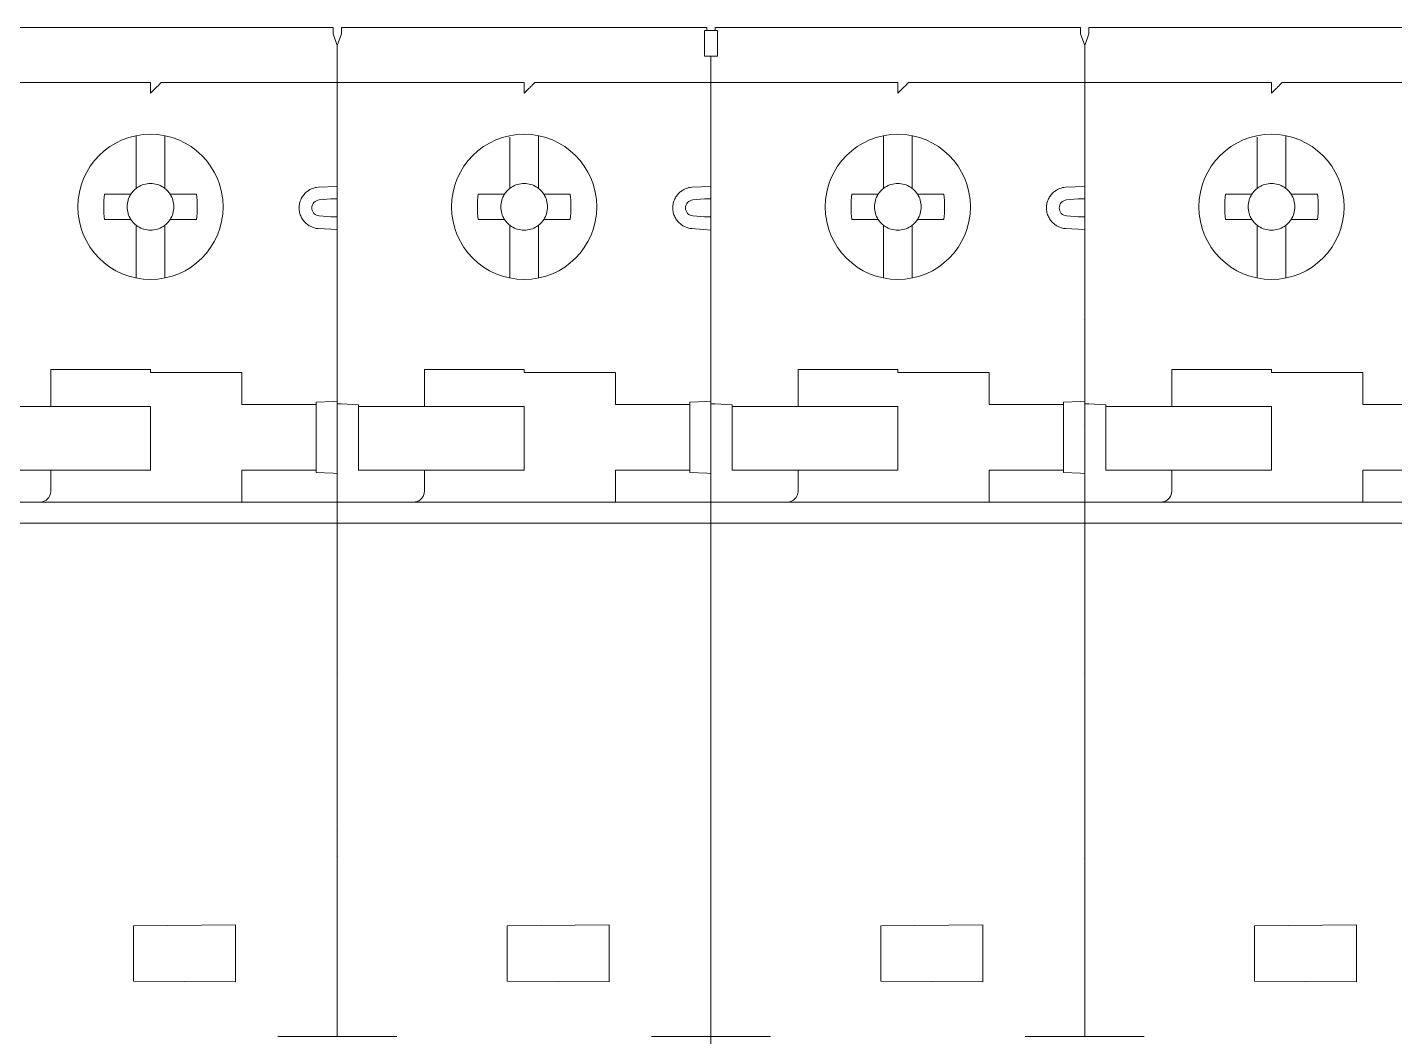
# Model space of a CAD drawing. Header units: millimetres. Extents: x 1359 to 3577, y 1336 to 3557.
# Drawn here: x 1697.1 to 1761.5, y 2964.8 to 3012.3 of the extents above; entities that cross this region are included whole.
import ezdxf

# ---------------------------------------------------------------- set-up
doc = ezdxf.new("R2010")
doc.units = ezdxf.units.MM
doc.layers.add('000-PI-Oprema', color=30, linetype='Continuous', lineweight=5)

msp = doc.modelspace()

# ---------------------------------------------------------------- linework, layer by layer
at = {"layer": '000-PI-Oprema', "color": 0, "lineweight": 0}
for p, q in [((1694.271, 3012.306), (1699.071, 3012.306)), ((1699.071, 3012.306), (1706.691, 3012.306)), ((1706.691, 3012.306), (1711.471, 3012.306)), ((1711.671, 3011.456), (1711.471, 3012.006)), ((1711.871, 3012.006), (1711.671, 3011.456)), ((1711.871, 3012.306), (1716.671, 3012.306)), ((1716.671, 3012.306), (1724.291, 3012.306)), ((1724.291, 3012.306), (1729.071, 3012.306)), ((1728.971, 3012.156), (1729.071, 3012.156)), ((1729.071, 3012.156), (1729.471, 3012.156)), ((1729.471, 3012.306), (1734.271, 3012.306)), ((1729.471, 3012.156), (1729.571, 3012.156)), ((1734.271, 3012.306), (1741.891, 3012.306)), ((1741.891, 3012.306), (1746.671, 3012.306)), ((1746.871, 3011.456), (1746.671, 3012.006)), ((1747.071, 3012.006), (1746.871, 3011.456)), ((1747.071, 3012.306), (1751.871, 3012.306)), ((1751.871, 3012.306), (1759.491, 3012.306)), ((1759.491, 3012.306), (1764.271, 3012.306)), ((1711.671, 3011.456), (1711.671, 3008.856)), ((1711.671, 3011.456), (1711.671, 3008.856)), ((1746.871, 3011.456), (1746.871, 3008.856)), ((1746.871, 3011.456), (1746.871, 3008.856)), ((1728.971, 3010.956), (1728.971, 3011.256)), ((1729.571, 3010.956), (1728.971, 3010.956)), ((1729.271, 3010.956), (1729.271, 3005.136)), ((1729.571, 3010.956), (1729.571, 3011.256)), ((1693.871, 3009.706), (1702.871, 3009.706)), ((1703.371, 3009.706), (1711.671, 3009.706)), ((1720.471, 3009.706), (1711.671, 3009.706)), ((1720.971, 3009.706), (1729.071, 3009.706)), ((1729.071, 3009.706), (1738.071, 3009.706)), ((1738.571, 3009.706), (1746.871, 3009.706)), ((1755.671, 3009.706), (1746.871, 3009.706)), ((1756.171, 3009.706), (1764.271, 3009.706)), ((1711.671, 3008.856), (1711.671, 3005.136)), ((1711.671, 3008.856), (1711.671, 2994.585)), ((1746.871, 3008.856), (1746.871, 3005.136)), ((1746.871, 3008.856), (1746.871, 2994.585)), ((1702.196, 3007.207), (1702.196, 3007.132)), ((1702.196, 3007.132), (1702.196, 3005.013)), ((1703.546, 3007.132), (1703.546, 3007.207)), ((1703.546, 3005.013), (1703.546, 3007.132)), ((1719.796, 3007.132), (1719.796, 3005.013)), ((1721.146, 3007.132), (1721.146, 3007.207)), ((1721.146, 3005.013), (1721.146, 3007.132)), ((1737.396, 3007.207), (1737.396, 3007.132)), ((1737.396, 3007.132), (1737.396, 3005.013)), ((1738.746, 3007.132), (1738.746, 3007.207)), ((1738.746, 3005.013), (1738.746, 3007.132)), ((1754.996, 3007.132), (1754.996, 3005.013)), ((1756.346, 3007.132), (1756.346, 3007.207)), ((1756.346, 3005.013), (1756.346, 3007.132)), ((1702.196, 3004.725), (1702.196, 3005.013)), ((1703.546, 3004.725), (1703.546, 3005.013)), ((1719.796, 3004.725), (1719.796, 3005.013)), ((1721.146, 3004.725), (1721.146, 3005.013)), ((1729.271, 3002.476), (1729.271, 3005.136)), ((1737.396, 3004.725), (1737.396, 3005.013)), ((1738.746, 3004.725), (1738.746, 3005.013)), ((1754.996, 3004.725), (1754.996, 3005.013)), ((1756.346, 3004.725), (1756.346, 3005.013)), ((1700.707, 3004.456), (1701.565, 3004.456)), ((1704.177, 3004.456), (1705.035, 3004.456)), ((1711.671, 3004.819), (1710.765, 3004.781)), ((1711.671, 3004.506), (1711.666, 3004.493)), ((1718.307, 3004.456), (1719.165, 3004.456)), ((1721.777, 3004.456), (1722.635, 3004.456)), ((1729.271, 3004.819), (1728.365, 3004.781)), ((1735.907, 3004.456), (1736.765, 3004.456)), ((1739.377, 3004.456), (1740.235, 3004.456)), ((1746.871, 3004.819), (1745.965, 3004.781)), ((1746.871, 3004.506), (1746.866, 3004.493)), ((1753.507, 3004.456), (1754.365, 3004.456)), ((1756.977, 3004.456), (1757.835, 3004.456)), ((1711.371, 3004.232), (1710.817, 3004.184)), ((1711.671, 3004.232), (1711.671, 3003.38)), ((1728.971, 3004.232), (1728.417, 3004.184)), ((1746.571, 3004.232), (1746.017, 3004.184)), ((1746.871, 3004.232), (1746.871, 3003.38)), ((1700.707, 3003.256), (1701.565, 3003.256)), ((1702.196, 3002.7), (1702.196, 3002.988)), ((1703.546, 3002.7), (1703.546, 3002.988)), ((1705.035, 3003.256), (1704.177, 3003.256)), ((1711.371, 3003.38), (1710.817, 3003.429)), ((1718.307, 3003.256), (1719.165, 3003.256)), ((1719.796, 3002.7), (1719.796, 3002.988)), ((1721.146, 3002.7), (1721.146, 3002.988)), ((1722.635, 3003.256), (1721.777, 3003.256)), ((1728.971, 3003.38), (1728.417, 3003.429)), ((1735.907, 3003.256), (1736.765, 3003.256)), ((1737.396, 3002.7), (1737.396, 3002.988)), ((1738.746, 3002.7), (1738.746, 3002.988)), ((1740.235, 3003.256), (1739.377, 3003.256)), ((1746.571, 3003.38), (1746.017, 3003.429)), ((1753.507, 3003.256), (1754.365, 3003.256)), ((1754.996, 3002.7), (1754.996, 3002.988)), ((1756.346, 3002.7), (1756.346, 3002.988)), ((1757.835, 3003.256), (1756.977, 3003.256)), ((1702.196, 3002.7), (1702.196, 3000.58)), ((1703.546, 3000.58), (1703.546, 3002.7)), ((1710.765, 3002.831), (1711.671, 3002.793)), ((1711.671, 3002.476), (1711.671, 2994.709)), ((1719.796, 3002.7), (1719.796, 3000.58)), ((1721.146, 3000.58), (1721.146, 3002.7)), ((1728.365, 3002.831), (1729.271, 3002.752)), ((1729.271, 3002.476), (1729.271, 2994.709)), ((1737.396, 3002.7), (1737.396, 3000.58)), ((1738.746, 3000.58), (1738.746, 3002.7)), ((1745.965, 3002.831), (1746.871, 3002.793)), ((1746.871, 3002.476), (1746.871, 2994.709)), ((1754.996, 3002.7), (1754.996, 3000.58)), ((1756.346, 3000.58), (1756.346, 3002.7)), ((1702.196, 3000.58), (1702.196, 3000.506)), ((1703.546, 3000.506), (1703.546, 3000.58)), ((1719.796, 3000.58), (1719.796, 3000.506)), ((1721.146, 3000.506), (1721.146, 3000.58)), ((1737.396, 3000.58), (1737.396, 3000.506)), ((1738.746, 3000.506), (1738.746, 3000.58)), ((1754.996, 3000.58), (1754.996, 3000.506)), ((1756.346, 3000.506), (1756.346, 3000.58)), ((1711.671, 2998.556), (1711.666, 2998.561)), ((1746.871, 2998.556), (1746.866, 2998.561)), ((1711.676, 2998.356), (1711.671, 2998.356)), ((1746.876, 2998.356), (1746.871, 2998.356)), ((1702.871, 2996.206), (1698.171, 2996.206)), ((1698.171, 2994.456), (1698.171, 2996.206)), ((1702.871, 2996.056), (1702.871, 2996.206)), ((1707.171, 2996.056), (1702.871, 2996.056)), ((1707.171, 2994.556), (1707.171, 2996.056)), ((1715.771, 2996.206), (1720.471, 2996.206)), ((1715.771, 2994.456), (1715.771, 2996.206)), ((1720.471, 2996.206), (1720.471, 2996.056)), ((1720.471, 2996.056), (1724.771, 2996.056)), ((1724.771, 2996.056), (1724.771, 2994.556)), ((1738.071, 2996.206), (1733.371, 2996.206)), ((1733.371, 2994.456), (1733.371, 2996.206)), ((1738.071, 2996.056), (1738.071, 2996.206)), ((1742.371, 2996.056), (1738.071, 2996.056)), ((1742.371, 2994.556), (1742.371, 2996.056)), ((1750.971, 2996.206), (1755.671, 2996.206)), ((1750.971, 2994.456), (1750.971, 2996.206)), ((1755.671, 2996.206), (1755.671, 2996.056)), ((1755.671, 2996.056), (1759.971, 2996.056)), ((1759.971, 2996.056), (1759.971, 2994.556)), ((1711.471, 2994.698), (1710.671, 2994.656)), ((1710.671, 2994.556), (1710.671, 2994.656)), ((1711.671, 2994.709), (1711.471, 2994.698)), ((1711.671, 2994.709), (1711.671, 2991.304)), ((1728.271, 2994.656), (1729.071, 2994.698)), ((1728.271, 2994.556), (1728.271, 2994.656)), ((1729.071, 2994.698), (1729.271, 2994.709)), ((1729.271, 2994.709), (1729.271, 2994.585)), ((1746.671, 2994.698), (1745.871, 2994.656)), ((1745.871, 2994.556), (1745.871, 2994.656)), ((1746.871, 2994.709), (1746.671, 2994.698)), ((1746.871, 2994.709), (1746.871, 2991.304)), ((1695.071, 2994.456), (1698.171, 2994.456)), ((1698.171, 2994.456), (1698.571, 2994.456)), ((1698.571, 2994.456), (1702.871, 2994.456)), ((1702.871, 2994.456), (1702.871, 2991.456)), ((1707.571, 2994.556), (1707.171, 2994.556)), ((1710.671, 2994.556), (1707.571, 2994.556)), ((1710.671, 2991.456), (1710.671, 2994.556)), ((1711.871, 2994.574), (1711.671, 2994.585)), ((1711.671, 2990.38), (1711.671, 2994.556)), ((1711.871, 2994.574), (1712.671, 2994.532)), ((1712.671, 2994.532), (1712.671, 2994.456)), ((1712.671, 2994.456), (1715.771, 2994.456)), ((1712.671, 2994.456), (1712.671, 2991.456)), ((1715.771, 2994.456), (1716.171, 2994.456)), ((1716.171, 2994.456), (1720.471, 2994.456)), ((1720.471, 2994.456), (1720.471, 2991.456)), ((1725.171, 2994.556), (1724.771, 2994.556)), ((1725.171, 2994.556), (1728.271, 2994.556)), ((1728.271, 2991.456), (1728.271, 2994.556)), ((1729.271, 2994.585), (1729.471, 2994.574)), ((1729.271, 2994.556), (1729.271, 2994.585)), ((1729.271, 2994.556), (1729.271, 2991.304)), ((1729.471, 2994.574), (1730.271, 2994.532)), ((1730.271, 2994.532), (1730.271, 2994.456)), ((1730.271, 2994.456), (1733.371, 2994.456)), ((1730.271, 2994.456), (1730.271, 2991.456)), ((1733.371, 2994.456), (1733.771, 2994.456)), ((1733.771, 2994.456), (1738.071, 2994.456)), ((1738.071, 2994.456), (1738.071, 2991.456)), ((1742.771, 2994.556), (1742.371, 2994.556)), ((1745.871, 2994.556), (1742.771, 2994.556)), ((1745.871, 2991.456), (1745.871, 2994.556)), ((1747.071, 2994.574), (1746.871, 2994.585)), ((1746.871, 2990.38), (1746.871, 2994.556)), ((1747.071, 2994.574), (1747.871, 2994.532)), ((1747.871, 2994.532), (1747.871, 2994.456)), ((1747.871, 2994.456), (1750.971, 2994.456)), ((1747.871, 2994.456), (1747.871, 2991.456)), ((1750.971, 2994.456), (1751.371, 2994.456)), ((1751.371, 2994.456), (1755.671, 2994.456)), ((1755.671, 2994.456), (1755.671, 2991.456)), ((1760.371, 2994.556), (1759.971, 2994.556)), ((1760.371, 2994.556), (1763.471, 2994.556)), ((1711.666, 2993.551), (1711.671, 2993.556)), ((1711.671, 2993.756), (1711.676, 2993.756)), ((1746.866, 2993.551), (1746.871, 2993.556)), ((1746.871, 2993.756), (1746.876, 2993.756)), ((1698.171, 2991.456), (1695.071, 2991.456)), ((1698.171, 2991.456), (1698.571, 2991.456)), ((1698.171, 2991.456), (1698.171, 2990.456)), ((1702.871, 2991.456), (1698.571, 2991.456)), ((1707.171, 2991.456), (1707.571, 2991.456)), ((1707.171, 2991.456), (1707.171, 2989.956)), ((1710.671, 2991.456), (1707.571, 2991.456)), ((1710.671, 2991.356), (1710.671, 2991.456)), ((1712.671, 2991.456), (1715.771, 2991.456)), ((1716.171, 2991.456), (1715.771, 2991.456)), ((1715.771, 2991.456), (1715.771, 2990.456)), ((1720.471, 2991.456), (1716.171, 2991.456)), ((1724.771, 2991.456), (1725.171, 2991.456)), ((1724.771, 2989.956), (1724.771, 2991.456)), ((1728.271, 2991.456), (1725.171, 2991.456)), ((1728.271, 2991.356), (1728.271, 2991.456)), ((1733.371, 2991.456), (1730.271, 2991.456)), ((1733.371, 2991.456), (1733.771, 2991.456)), ((1733.371, 2991.456), (1733.371, 2990.456)), ((1738.071, 2991.456), (1733.771, 2991.456)), ((1742.371, 2991.456), (1742.771, 2991.456)), ((1742.371, 2991.456), (1742.371, 2989.956)), ((1745.871, 2991.456), (1742.771, 2991.456)), ((1745.871, 2991.356), (1745.871, 2991.456)), ((1747.871, 2991.456), (1750.971, 2991.456)), ((1751.371, 2991.456), (1750.971, 2991.456)), ((1750.971, 2991.456), (1750.971, 2990.456)), ((1755.671, 2991.456), (1751.371, 2991.456)), ((1759.971, 2991.456), (1760.371, 2991.456)), ((1759.971, 2989.956), (1759.971, 2991.456)), ((1763.471, 2991.456), (1760.371, 2991.456)), ((1711.471, 2991.314), (1710.671, 2991.356)), ((1711.471, 2991.314), (1711.671, 2991.304)), ((1711.671, 2991.304), (1711.671, 2989.106)), ((1728.271, 2991.356), (1729.071, 2991.314)), ((1729.071, 2991.314), (1729.271, 2991.304)), ((1729.271, 2990.38), (1729.271, 2991.304)), ((1746.671, 2991.314), (1745.871, 2991.356)), ((1746.671, 2991.314), (1746.871, 2991.304)), ((1746.871, 2991.304), (1746.871, 2989.106)), ((1711.671, 2989.106), (1711.671, 2990.38)), ((1729.271, 2990.38), (1729.271, 2989.106)), ((1746.871, 2989.106), (1746.871, 2990.38)), ((1711.671, 2989.956), (1694.071, 2989.956)), ((1711.671, 2989.956), (1729.271, 2989.956)), ((1746.871, 2989.956), (1729.271, 2989.956)), ((1746.871, 2989.956), (1764.471, 2989.956)), ((1711.471, 2988.956), (1694.071, 2988.961)), ((1711.471, 2988.956), (1711.671, 2988.956)), ((1711.671, 2989.106), (1711.671, 2964.939)), ((1711.671, 2964.789), (1711.671, 2989.106)), ((1729.071, 2988.956), (1711.671, 2988.956)), ((1729.271, 2988.956), (1729.071, 2988.956)), ((1729.271, 2989.106), (1729.271, 2988.956)), ((1746.671, 2988.956), (1729.271, 2988.961)), ((1729.271, 2988.956), (1729.271, 2964.789)), ((1746.671, 2988.956), (1746.871, 2988.956)), ((1746.871, 2989.106), (1746.871, 2964.939)), ((1746.871, 2964.789), (1746.871, 2989.106)), ((1764.271, 2988.956), (1746.871, 2988.956)), ((1711.666, 2984.051), (1711.671, 2984.056)), ((1711.671, 2984.256), (1711.676, 2984.256)), ((1746.866, 2984.051), (1746.871, 2984.056)), ((1746.871, 2984.256), (1746.876, 2984.256)), ((1711.671, 2982.506), (1711.666, 2982.506)), ((1746.871, 2982.506), (1746.866, 2982.506)), ((1711.671, 2981.906), (1711.666, 2981.911)), ((1711.676, 2981.911), (1711.671, 2981.906)), ((1746.871, 2981.906), (1746.866, 2981.911)), ((1746.876, 2981.911), (1746.871, 2981.906)), ((1711.671, 2974.804), (1711.669, 2974.809)), ((1746.871, 2974.804), (1746.869, 2974.809)), ((1711.671, 2974.506), (1711.676, 2974.501)), ((1746.871, 2974.506), (1746.876, 2974.501)), ((1711.666, 2973.17), (1711.671, 2973.156)), ((1711.671, 2973.256), (1711.676, 2973.27)), ((1746.866, 2973.17), (1746.871, 2973.156)), ((1746.871, 2973.256), (1746.876, 2973.27)), ((1702.071, 2970.006), (1706.871, 2970.048)), ((1702.071, 2967.406), (1702.071, 2970.006)), ((1706.871, 2970.048), (1706.871, 2967.364)), ((1719.671, 2970.006), (1724.471, 2970.048)), ((1719.671, 2967.406), (1719.671, 2970.006)), ((1724.471, 2970.048), (1724.471, 2967.364)), ((1737.271, 2970.006), (1742.071, 2970.048)), ((1737.271, 2967.406), (1737.271, 2970.006)), ((1742.071, 2970.048), (1742.071, 2967.364)), ((1754.871, 2970.006), (1759.671, 2970.048)), ((1754.871, 2967.406), (1754.871, 2970.006)), ((1759.671, 2970.048), (1759.671, 2967.364)), ((1706.871, 2967.364), (1702.071, 2967.406)), ((1724.471, 2967.364), (1719.671, 2967.406)), ((1742.071, 2967.364), (1737.271, 2967.406)), ((1759.671, 2967.364), (1754.871, 2967.406)), ((1708.871, 2964.789), (1711.471, 2964.789)), ((1711.471, 2964.789), (1711.671, 2964.789)), ((1711.871, 2964.789), (1711.671, 2964.789)), ((1711.871, 2964.789), (1714.471, 2964.789)), ((1726.471, 2964.789), (1729.071, 2964.789)), ((1729.271, 2964.789), (1729.071, 2964.789)), ((1729.271, 2964.789), (1729.271, 2963.547)), ((1729.471, 2964.789), (1729.271, 2964.789)), ((1729.471, 2964.789), (1732.071, 2964.789)), ((1744.071, 2964.789), (1746.671, 2964.789)), ((1746.671, 2964.789), (1746.871, 2964.789)), ((1747.071, 2964.789), (1746.871, 2964.789)), ((1747.071, 2964.789), (1749.671, 2964.789))]:
    msp.add_line(p, q, dxfattribs=at)
for centre in [(1702.871, 3003.856), (1720.471, 3003.856), (1738.071, 3003.856), (1755.671, 3003.856)]:
    msp.add_circle(centre, 3.418, dxfattribs=at)
for centre, radius, start, end in [((1702.871, 3003.856), 1.1, 136.9319, 146.94427), ((1702.871, 3003.856), 1.1, 135, 136.9319), ((1702.871, 3003.856), 1.1, 123.05573, 133.0681), ((1702.871, 3003.856), 1.1, 46.9319, 56.94427), ((1702.871, 3003.856), 1.1, 45, 46.9319), ((1702.871, 3003.856), 1.1, 43.0681, 45), ((1702.871, 3003.856), 1.1, 33.05573, 43.0681), ((1720.471, 3003.856), 1.1, 136.9319, 146.94427), ((1720.471, 3003.856), 1.1, 135, 136.9319), ((1720.471, 3003.856), 1.1, 123.05573, 133.0681), ((1720.471, 3003.856), 1.1, 46.9319, 56.94427), ((1720.471, 3003.856), 1.1, 45, 46.9319), ((1720.471, 3003.856), 1.1, 43.0681, 45), ((1720.471, 3003.856), 1.1, 33.05573, 43.0681), ((1738.071, 3003.856), 1.1, 136.9319, 146.94427), ((1738.071, 3003.856), 1.1, 135, 136.9319), ((1738.071, 3003.856), 1.1, 123.05573, 133.0681), ((1738.071, 3003.856), 1.1, 46.9319, 56.94427), ((1738.071, 3003.856), 1.1, 45, 46.9319), ((1738.071, 3003.856), 1.1, 43.0681, 45), ((1738.071, 3003.856), 1.1, 33.05573, 43.0681), ((1755.671, 3003.856), 1.1, 136.9319, 146.94427), ((1755.671, 3003.856), 1.1, 135, 136.9319), ((1755.671, 3003.856), 1.1, 123.05573, 133.0681), ((1755.671, 3003.856), 1.1, 46.9319, 56.94427), ((1755.671, 3003.856), 1.1, 45, 46.9319), ((1755.671, 3003.856), 1.1, 43.0681, 45), ((1755.671, 3003.856), 1.1, 33.05573, 43.0681), ((1702.871, 3003.856), 1.1, 213.05573, 223.0681), ((1702.871, 3003.856), 1.1, 226.9319, 236.94427), ((1702.871, 3003.856), 1.1, 303.05573, 313.0681), ((1702.871, 3003.856), 1.1, 313.0681, 315), ((1702.871, 3003.856), 1.1, 315, 316.9319), ((1702.871, 3003.856), 1.1, 316.9319, 326.94427), ((1720.471, 3003.856), 1.1, 213.05573, 223.0681), ((1720.471, 3003.856), 1.1, 226.9319, 236.94427), ((1720.471, 3003.856), 1.1, 303.05573, 313.0681), ((1720.471, 3003.856), 1.1, 313.0681, 315), ((1720.471, 3003.856), 1.1, 315, 316.9319), ((1720.471, 3003.856), 1.1, 316.9319, 326.94427), ((1738.071, 3003.856), 1.1, 213.05573, 223.0681), ((1738.071, 3003.856), 1.1, 226.9319, 236.94427), ((1738.071, 3003.856), 1.1, 303.05573, 313.0681), ((1738.071, 3003.856), 1.1, 313.0681, 315), ((1738.071, 3003.856), 1.1, 315, 316.9319), ((1738.071, 3003.856), 1.1, 316.9319, 326.94427), ((1755.671, 3003.856), 1.1, 213.05573, 223.0681), ((1755.671, 3003.856), 1.1, 226.9319, 236.94427), ((1755.671, 3003.856), 1.1, 303.05573, 313.0681), ((1755.671, 3003.856), 1.1, 313.0681, 315), ((1755.671, 3003.856), 1.1, 315, 316.9319), ((1755.671, 3003.856), 1.1, 316.9319, 326.94427), ((1697.671, 2990.456), 0.5, 270, 0), ((1732.871, 2990.456), 0.5, 270, 0)]:
    msp.add_arc(centre, radius, start, end, dxfattribs=at)
for points, knots in [([(1711.471, 3012.006), (1711.471, 3012.063), (1711.471, 3012.116), (1711.471, 3012.252), (1711.471, 3012.306), (1711.471, 3012.306)], [0.262243, 0.262243, 0.262243, 0.262243, 0.5, 0.5, 1, 1, 1, 1]), ([(1711.871, 3012.006), (1711.871, 3012.032), (1711.871, 3012.087), (1711.871, 3012.162), (1711.871, 3012.227), (1711.871, 3012.273), (1711.871, 3012.301), (1711.871, 3012.304), (1711.871, 3012.306)], [0.2613825, 0.2613825, 0.2613825, 0.2613825, 0.3685854, 0.5000663, 0.6285535, 0.7600358, 0.8779631, 1, 1, 1, 1]), ([(1728.971, 3012.156), (1728.971, 3012.137), (1728.971, 3012.083), (1728.971, 3011.968), (1728.971, 3011.809), (1728.971, 3011.632), (1728.971, 3011.445), (1728.971, 3011.319), (1728.971, 3011.256)], [0.287427, 0.287427, 0.287427, 0.287427, 0.3699948, 0.5001298, 0.629921, 0.7600558, 0.879771, 1, 1, 1, 1]), ([(1729.071, 3012.156), (1729.071, 3012.157), (1729.071, 3012.213), (1729.071, 3012.281), (1729.071, 3012.298), (1729.071, 3012.306)], [0, 0, 0, 0, 0.010834, 0.505413, 1, 1, 1, 1]), ([(1729.471, 3012.306), (1729.471, 3012.298), (1729.471, 3012.281), (1729.471, 3012.213), (1729.471, 3012.157), (1729.471, 3012.156)], [0, 0, 0, 0, 0.494587, 0.989166, 1, 1, 1, 1]), ([(1729.571, 3012.156), (1729.571, 3012.108), (1729.571, 3012.043), (1729.571, 3011.778), (1729.571, 3011.518), (1729.571, 3011.256)], [0.2858647, 0.2858647, 0.2858647, 0.2858647, 0.5, 0.5, 1, 1, 1, 1]), ([(1746.671, 3012.006), (1746.671, 3012.063), (1746.671, 3012.116), (1746.671, 3012.252), (1746.671, 3012.306), (1746.671, 3012.306)], [0.262243, 0.262243, 0.262243, 0.262243, 0.5, 0.5, 1, 1, 1, 1]), ([(1747.071, 3012.006), (1747.071, 3012.032), (1747.071, 3012.087), (1747.071, 3012.162), (1747.071, 3012.227), (1747.071, 3012.273), (1747.071, 3012.301), (1747.071, 3012.304), (1747.071, 3012.306)], [0.2613825, 0.2613825, 0.2613825, 0.2613825, 0.3685854, 0.5000663, 0.6285535, 0.7600358, 0.8779631, 1, 1, 1, 1]), ([(1702.871, 3009.206), (1702.871, 3009.337), (1702.871, 3009.467), (1702.871, 3009.652), (1702.871, 3009.706), (1702.871, 3009.706)], [0, 0, 0, 0, 0.5, 0.5, 1, 1, 1, 1]), ([(1702.871, 3009.206), (1702.893, 3009.228), (1702.937, 3009.271), (1703.001, 3009.336), (1703.072, 3009.407), (1703.149, 3009.484), (1703.225, 3009.56), (1703.288, 3009.623), (1703.335, 3009.67), (1703.366, 3009.701), (1703.369, 3009.704), (1703.371, 3009.706)], [0, 0, 0, 0, 0.097283, 0.192791, 0.287384, 0.42418, 0.554334, 0.675821, 0.789691, 0.896334, 1, 1, 1, 1]), ([(1720.471, 3009.706), (1720.471, 3009.705), (1720.471, 3009.704), (1720.471, 3009.691), (1720.471, 3009.669), (1720.471, 3009.627), (1720.471, 3009.563), (1720.471, 3009.483), (1720.471, 3009.395), (1720.471, 3009.301), (1720.471, 3009.238), (1720.471, 3009.206)], [0, 0, 0, 0, 0.080758, 0.160392, 0.240099, 0.368585, 0.500066, 0.628554, 0.760036, 0.877963, 1, 1, 1, 1]), ([(1720.971, 3009.706), (1720.971, 3009.706), (1720.969, 3009.705), (1720.96, 3009.695), (1720.945, 3009.681), (1720.924, 3009.659), (1720.897, 3009.632), (1720.864, 3009.599), (1720.817, 3009.552), (1720.75, 3009.485), (1720.669, 3009.403), (1720.574, 3009.309), (1720.509, 3009.244), (1720.471, 3009.206)], [0, 0, 0, 0, 0.056117, 0.113833, 0.173777, 0.236509, 0.302522, 0.372235, 0.446007, 0.56933, 0.712859, 0.83153, 1, 1, 1, 1]), ([(1738.071, 3009.206), (1738.071, 3009.337), (1738.071, 3009.467), (1738.071, 3009.652), (1738.071, 3009.706), (1738.071, 3009.706)], [0, 0, 0, 0, 0.5, 0.5, 1, 1, 1, 1]), ([(1738.071, 3009.206), (1738.093, 3009.228), (1738.137, 3009.271), (1738.201, 3009.336), (1738.272, 3009.407), (1738.349, 3009.484), (1738.425, 3009.56), (1738.488, 3009.623), (1738.535, 3009.67), (1738.566, 3009.701), (1738.569, 3009.704), (1738.571, 3009.706)], [0, 0, 0, 0, 0.097283, 0.192791, 0.287384, 0.42418, 0.554334, 0.675821, 0.789691, 0.896334, 1, 1, 1, 1]), ([(1755.671, 3009.706), (1755.671, 3009.705), (1755.671, 3009.704), (1755.671, 3009.691), (1755.671, 3009.669), (1755.671, 3009.627), (1755.671, 3009.563), (1755.671, 3009.483), (1755.671, 3009.395), (1755.671, 3009.301), (1755.671, 3009.238), (1755.671, 3009.206)], [0, 0, 0, 0, 0.080758, 0.160392, 0.240099, 0.368585, 0.500066, 0.628554, 0.760036, 0.877963, 1, 1, 1, 1]), ([(1756.171, 3009.706), (1756.171, 3009.706), (1756.169, 3009.705), (1756.16, 3009.695), (1756.145, 3009.681), (1756.124, 3009.659), (1756.097, 3009.632), (1756.064, 3009.599), (1756.017, 3009.552), (1755.95, 3009.485), (1755.869, 3009.403), (1755.774, 3009.309), (1755.709, 3009.244), (1755.671, 3009.206)], [0, 0, 0, 0, 0.056117, 0.113833, 0.173777, 0.236509, 0.302522, 0.372235, 0.446007, 0.56933, 0.712859, 0.83153, 1, 1, 1, 1]), ([(1703.471, 3004.778), (1703.294, 3004.894), (1703.083, 3004.956), (1702.66, 3004.956), (1702.449, 3004.894), (1702.271, 3004.778)], [0, 0, 0, 0, 0.5, 0.5, 1, 1, 1, 1]), ([(1711.671, 3005.135), (1711.671, 3005.135), (1711.671, 3005.133), (1711.671, 3005.12), (1711.671, 3005.098), (1711.671, 3005.059), (1711.671, 3004.989), (1711.671, 3004.876), (1711.671, 3004.738), (1711.671, 3004.581), (1711.671, 3004.41), (1711.671, 3004.291), (1711.671, 3004.232)], [0, 0, 0, 0, 0.062572, 0.124512, 0.186422, 0.248903, 0.373491, 0.498598, 0.623567, 0.749199, 0.874318, 1, 1, 1, 1]), ([(1721.071, 3004.778), (1720.894, 3004.894), (1720.683, 3004.956), (1720.26, 3004.956), (1720.049, 3004.894), (1719.871, 3004.778)], [0, 0, 0, 0, 0.5, 0.5, 1, 1, 1, 1]), ([(1738.671, 3004.778), (1738.494, 3004.894), (1738.283, 3004.956), (1737.86, 3004.956), (1737.649, 3004.894), (1737.471, 3004.778)], [0, 0, 0, 0, 0.5, 0.5, 1, 1, 1, 1]), ([(1746.871, 3005.135), (1746.871, 3005.135), (1746.871, 3005.133), (1746.871, 3005.12), (1746.871, 3005.098), (1746.871, 3005.059), (1746.871, 3004.989), (1746.871, 3004.876), (1746.871, 3004.738), (1746.871, 3004.581), (1746.871, 3004.41), (1746.871, 3004.291), (1746.871, 3004.232)], [0, 0, 0, 0, 0.062572, 0.124512, 0.186422, 0.248903, 0.373491, 0.498598, 0.623567, 0.749199, 0.874318, 1, 1, 1, 1]), ([(1756.271, 3004.778), (1756.094, 3004.894), (1755.883, 3004.956), (1755.46, 3004.956), (1755.249, 3004.894), (1755.071, 3004.778)], [0, 0, 0, 0, 0.5, 0.5, 1, 1, 1, 1]), ([(1700.707, 3004.456), (1700.683, 3004.257), (1700.659, 3003.856), (1700.683, 3003.455), (1700.708, 3003.256), (1700.707, 3003.256)], [0, 0, 0, 0, 0.5, 1, 1.000008, 1.000008, 1.000008, 1.000008]), ([(1704.177, 3004.456), (1704.11, 3004.456), (1703.985, 3004.456), (1703.854, 3004.456), (1703.793, 3004.456)], [0, 0, 0, 0, 0.54278, 1, 1, 1, 1]), ([(1710.765, 3002.831), (1710.734, 3002.835), (1710.674, 3002.842), (1710.585, 3002.863), (1710.474, 3002.899), (1710.345, 3002.962), (1710.2, 3003.067), (1710.068, 3003.206), (1709.959, 3003.383), (1709.887, 3003.586), (1709.863, 3003.806), (1709.887, 3004.027), (1709.959, 3004.229), (1710.068, 3004.407), (1710.199, 3004.545), (1710.345, 3004.651), (1710.488, 3004.719), (1710.629, 3004.764), (1710.719, 3004.775), (1710.765, 3004.781)], [0, 0, 0, 0, 0.031513, 0.062833, 0.094232, 0.152293, 0.210532, 0.279327, 0.348301, 0.424071, 0.50002, 0.57579, 0.651739, 0.720534, 0.789508, 0.84757, 0.905809, 0.95275, 1, 1, 1, 1]), ([(1718.307, 3004.456), (1718.283, 3004.257), (1718.259, 3003.856), (1718.283, 3003.455), (1718.308, 3003.256), (1718.307, 3003.256)], [-0.000008, -0.000008, -0.000008, -0.000008, 0.499992, 0.999992, 1, 1, 1, 1]), ([(1721.777, 3004.456), (1721.71, 3004.456), (1721.585, 3004.456), (1721.454, 3004.456), (1721.393, 3004.456)], [0, 0, 0, 0, 0.54278, 1, 1, 1, 1]), ([(1728.365, 3002.831), (1728.334, 3002.835), (1728.274, 3002.842), (1728.185, 3002.863), (1728.074, 3002.899), (1727.945, 3002.962), (1727.8, 3003.067), (1727.668, 3003.206), (1727.559, 3003.383), (1727.487, 3003.586), (1727.463, 3003.806), (1727.487, 3004.027), (1727.559, 3004.229), (1727.668, 3004.407), (1727.799, 3004.545), (1727.945, 3004.651), (1728.088, 3004.719), (1728.229, 3004.764), (1728.319, 3004.775), (1728.365, 3004.781)], [0, 0, 0, 0, 0.031513, 0.062833, 0.094232, 0.152293, 0.210532, 0.279327, 0.348301, 0.424071, 0.50002, 0.57579, 0.651739, 0.720534, 0.789508, 0.84757, 0.905809, 0.95275, 1, 1, 1, 1]), ([(1735.907, 3004.456), (1735.883, 3004.257), (1735.859, 3003.856), (1735.883, 3003.455), (1735.908, 3003.256), (1735.907, 3003.256)], [0, 0, 0, 0, 0.5, 1, 1.000008, 1.000008, 1.000008, 1.000008]), ([(1739.377, 3004.456), (1739.31, 3004.456), (1739.185, 3004.456), (1739.054, 3004.456), (1738.993, 3004.456)], [0, 0, 0, 0, 0.54278, 1, 1, 1, 1]), ([(1745.965, 3002.831), (1745.934, 3002.835), (1745.874, 3002.842), (1745.785, 3002.863), (1745.674, 3002.899), (1745.545, 3002.962), (1745.4, 3003.067), (1745.268, 3003.206), (1745.159, 3003.383), (1745.087, 3003.586), (1745.063, 3003.806), (1745.087, 3004.027), (1745.159, 3004.229), (1745.268, 3004.407), (1745.399, 3004.545), (1745.545, 3004.651), (1745.688, 3004.719), (1745.829, 3004.764), (1745.919, 3004.775), (1745.965, 3004.781)], [0, 0, 0, 0, 0.031513, 0.062833, 0.094232, 0.152293, 0.210532, 0.279327, 0.348301, 0.424071, 0.50002, 0.57579, 0.651739, 0.720534, 0.789508, 0.84757, 0.905809, 0.95275, 1, 1, 1, 1]), ([(1753.507, 3004.456), (1753.483, 3004.257), (1753.459, 3003.856), (1753.483, 3003.455), (1753.508, 3003.256), (1753.507, 3003.256)], [-0.000008, -0.000008, -0.000008, -0.000008, 0.499992, 0.999992, 1, 1, 1, 1]), ([(1756.977, 3004.456), (1756.91, 3004.456), (1756.785, 3004.456), (1756.654, 3004.456), (1756.593, 3004.456)], [0, 0, 0, 0, 0.54278, 1, 1, 1, 1]), ([(1701.949, 3003.256), (1701.949, 3003.256), (1701.834, 3003.434), (1701.771, 3003.645), (1701.771, 3003.856)], [0, 0, 0, 0, 0.0000079, 0.5000079, 0.5000079, 0.5000079, 0.5000079]), ([(1710.817, 3003.429), (1710.724, 3003.437), (1710.634, 3003.481), (1710.508, 3003.619), (1710.471, 3003.713), (1710.471, 3003.9), (1710.508, 3003.993), (1710.634, 3004.131), (1710.724, 3004.175), (1710.817, 3004.184)], [0, 0, 0, 0, 0.25, 0.25, 0.5, 0.5, 0.75, 0.75, 1, 1, 1, 1]), ([(1711.671, 3004.232), (1711.671, 3004.232), (1711.639, 3004.232), (1711.528, 3004.232), (1711.45, 3004.232), (1711.371, 3004.232)], [0, 0, 0, 0, 0.5, 0.5, 1, 1, 1, 1]), ([(1719.549, 3003.256), (1719.551, 3003.258), (1719.549, 3003.256), (1719.549, 3003.257), (1719.549, 3003.257), (1719.549, 3003.257), (1719.549, 3003.258), (1719.548, 3003.259), (1719.546, 3003.261), (1719.543, 3003.266), (1719.537, 3003.276), (1719.525, 3003.296), (1719.502, 3003.336), (1719.46, 3003.418), (1719.395, 3003.592), (1719.371, 3003.751), (1719.371, 3003.856)], [0, 0, 0, 0, 0.000244, 0.000244, 0.000488, 0.000977, 0.001953, 0.003906, 0.007813, 0.015625, 0.03125, 0.0625, 0.125, 0.25, 0.5, 1, 1, 1, 1]), ([(1728.417, 3003.429), (1728.324, 3003.437), (1728.234, 3003.481), (1728.108, 3003.619), (1728.071, 3003.713), (1728.071, 3003.9), (1728.108, 3003.993), (1728.234, 3004.131), (1728.324, 3004.175), (1728.417, 3004.184)], [0, 0, 0, 0, 0.25, 0.25, 0.5, 0.5, 0.75, 0.75, 1, 1, 1, 1]), ([(1729.271, 3004.232), (1729.271, 3004.232), (1729.239, 3004.232), (1729.128, 3004.232), (1729.05, 3004.232), (1728.971, 3004.232)], [0, 0, 0, 0, 0.5, 0.5, 1, 1, 1, 1]), ([(1737.149, 3003.256), (1737.149, 3003.256), (1737.034, 3003.434), (1736.971, 3003.645), (1736.971, 3003.856)], [0, 0, 0, 0, 0.0000079, 0.5000079, 0.5000079, 0.5000079, 0.5000079]), ([(1746.017, 3003.429), (1745.924, 3003.437), (1745.834, 3003.481), (1745.708, 3003.619), (1745.671, 3003.713), (1745.671, 3003.9), (1745.708, 3003.993), (1745.834, 3004.131), (1745.924, 3004.175), (1746.017, 3004.184)], [0, 0, 0, 0, 0.25, 0.25, 0.5, 0.5, 0.75, 0.75, 1, 1, 1, 1]), ([(1746.871, 3004.232), (1746.871, 3004.232), (1746.839, 3004.232), (1746.728, 3004.232), (1746.65, 3004.232), (1746.571, 3004.232)], [0, 0, 0, 0, 0.5, 0.5, 1, 1, 1, 1]), ([(1754.749, 3003.256), (1754.751, 3003.258), (1754.749, 3003.256), (1754.749, 3003.257), (1754.749, 3003.257), (1754.749, 3003.257), (1754.749, 3003.258), (1754.748, 3003.259), (1754.746, 3003.261), (1754.743, 3003.266), (1754.737, 3003.276), (1754.725, 3003.296), (1754.702, 3003.336), (1754.66, 3003.418), (1754.595, 3003.592), (1754.571, 3003.751), (1754.571, 3003.856)], [0, 0, 0, 0, 0.000244, 0.000244, 0.000488, 0.000977, 0.001953, 0.003906, 0.007813, 0.015625, 0.03125, 0.0625, 0.125, 0.25, 0.5, 1, 1, 1, 1]), ([(1701.565, 3003.256), (1701.633, 3003.256), (1701.757, 3003.256), (1701.889, 3003.256), (1701.949, 3003.256)], [0, 0, 0, 0, 0.54278, 1, 1, 1, 1]), ([(1704.177, 3003.256), (1704.11, 3003.256), (1703.986, 3003.256), (1703.854, 3003.256), (1703.793, 3003.256)], [0, 0, 0, 0, 0.540007, 1, 1, 1, 1]), ([(1711.671, 3003.38), (1711.671, 3003.38), (1711.642, 3003.38), (1711.525, 3003.38), (1711.442, 3003.38), (1711.371, 3003.38)], [0, 0, 0, 0, 0.5, 0.5, 1, 1, 1, 1]), ([(1711.671, 3003.38), (1711.671, 3003.351), (1711.671, 3003.291), (1711.671, 3003.204), (1711.671, 3003.117), (1711.671, 3003.006), (1711.671, 3002.874), (1711.671, 3002.737), (1711.671, 3002.623), (1711.671, 3002.541), (1711.671, 3002.487), (1711.671, 3002.48), (1711.671, 3002.477)], [0, 0, 0, 0, 0.06314, 0.125631, 0.188079, 0.251095, 0.376332, 0.501694, 0.62641, 0.751388, 0.875439, 1, 1, 1, 1]), ([(1719.165, 3003.256), (1719.233, 3003.256), (1719.357, 3003.256), (1719.489, 3003.256), (1719.549, 3003.256)], [0, 0, 0, 0, 0.54278, 1, 1, 1, 1]), ([(1721.777, 3003.256), (1721.71, 3003.256), (1721.586, 3003.256), (1721.454, 3003.256), (1721.393, 3003.256)], [0, 0, 0, 0, 0.540007, 1, 1, 1, 1]), ([(1729.271, 3003.38), (1729.271, 3003.38), (1729.242, 3003.38), (1729.125, 3003.38), (1729.042, 3003.38), (1728.971, 3003.38)], [0, 0, 0, 0, 0.5, 0.5, 1, 1, 1, 1]), ([(1736.765, 3003.256), (1736.833, 3003.256), (1736.957, 3003.256), (1737.089, 3003.256), (1737.149, 3003.256)], [0, 0, 0, 0, 0.54278, 1, 1, 1, 1]), ([(1739.377, 3003.256), (1739.31, 3003.256), (1739.186, 3003.256), (1739.054, 3003.256), (1738.993, 3003.256)], [0, 0, 0, 0, 0.540007, 1, 1, 1, 1]), ([(1746.871, 3003.38), (1746.871, 3003.38), (1746.842, 3003.38), (1746.725, 3003.38), (1746.642, 3003.38), (1746.571, 3003.38)], [0, 0, 0, 0, 0.5, 0.5, 1, 1, 1, 1]), ([(1746.871, 3003.38), (1746.871, 3003.351), (1746.871, 3003.291), (1746.871, 3003.204), (1746.871, 3003.117), (1746.871, 3003.006), (1746.871, 3002.874), (1746.871, 3002.737), (1746.871, 3002.623), (1746.871, 3002.541), (1746.871, 3002.487), (1746.871, 3002.48), (1746.871, 3002.477)], [0, 0, 0, 0, 0.06314, 0.125631, 0.188079, 0.251095, 0.376332, 0.501694, 0.62641, 0.751388, 0.875439, 1, 1, 1, 1]), ([(1754.365, 3003.256), (1754.433, 3003.256), (1754.557, 3003.256), (1754.689, 3003.256), (1754.749, 3003.256)], [0, 0, 0, 0, 0.54278, 1, 1, 1, 1]), ([(1756.977, 3003.256), (1756.91, 3003.256), (1756.786, 3003.256), (1756.654, 3003.256), (1756.593, 3003.256)], [0, 0, 0, 0, 0.540007, 1, 1, 1, 1]), ([(1702.271, 3002.934), (1702.449, 3002.819), (1702.66, 3002.756), (1703.083, 3002.756), (1703.294, 3002.819), (1703.471, 3002.934)], [0, 0, 0, 0, 0.5, 0.5, 1, 1, 1, 1]), ([(1719.871, 3002.934), (1720.049, 3002.819), (1720.26, 3002.756), (1720.683, 3002.756), (1720.894, 3002.819), (1721.071, 3002.934)], [0, 0, 0, 0, 0.5, 0.5, 1, 1, 1, 1]), ([(1737.471, 3002.934), (1737.649, 3002.819), (1737.86, 3002.756), (1738.283, 3002.756), (1738.494, 3002.819), (1738.671, 3002.934)], [0, 0, 0, 0, 0.5, 0.5, 1, 1, 1, 1]), ([(1755.071, 3002.934), (1755.249, 3002.819), (1755.46, 3002.756), (1755.883, 3002.756), (1756.094, 3002.819), (1756.271, 3002.934)], [0, 0, 0, 0, 0.5, 0.5, 1, 1, 1, 1]), ([(1715.271, 2989.956), (1715.292, 2989.957), (1715.329, 2989.958), (1715.382, 2989.968), (1715.425, 2989.98), (1715.482, 2990.001), (1715.55, 2990.037), (1715.627, 2990.1), (1715.689, 2990.176), (1715.736, 2990.265), (1715.766, 2990.36), (1715.769, 2990.425), (1715.771, 2990.456)], [0, 0, 0, 0, 0.090538, 0.168629, 0.234274, 0.28748, 0.430983, 0.554467, 0.680811, 0.79553, 0.900937, 1, 1, 1, 1]), ([(1750.471, 2989.956), (1750.492, 2989.957), (1750.529, 2989.958), (1750.582, 2989.968), (1750.625, 2989.98), (1750.682, 2990.001), (1750.75, 2990.037), (1750.827, 2990.1), (1750.889, 2990.176), (1750.936, 2990.265), (1750.966, 2990.36), (1750.969, 2990.425), (1750.971, 2990.456)], [0, 0, 0, 0, 0.090538, 0.168629, 0.234274, 0.28748, 0.430983, 0.554467, 0.680811, 0.79553, 0.900937, 1, 1, 1, 1]), ([(1711.671, 2989.106), (1711.671, 2989.105), (1711.671, 2989.103), (1711.671, 2989.088), (1711.671, 2989.06), (1711.671, 2989.016), (1711.671, 2988.976), (1711.671, 2988.956)], [0, 0, 0, 0, 0.169382, 0.332374, 0.500748, 0.7482, 1, 1, 1, 1]), ([(1729.271, 2989.056), (1729.271, 2989.052), (1729.271, 2989.046), (1729.271, 2988.978), (1729.271, 2988.961)], [0, 0, 0, 0, 0.751055, 1, 1, 1, 1]), ([(1746.871, 2989.106), (1746.871, 2989.105), (1746.871, 2989.103), (1746.871, 2989.088), (1746.871, 2989.06), (1746.871, 2989.016), (1746.871, 2988.976), (1746.871, 2988.956)], [0, 0, 0, 0, 0.169382, 0.332374, 0.500748, 0.7482, 1, 1, 1, 1])]:
    msp.add_open_spline(points, degree=3, knots=knots, dxfattribs=at)
for points in [[(1701.949, 3004.456), (1701.815, 3004.456), (1701.689, 3004.456), (1701.565, 3004.456)], [(1701.771, 3003.856), (1701.771, 3004.068), (1701.834, 3004.279), (1701.949, 3004.456)], [(1702.093, 3004.634), (1702.102, 3004.643), (1702.111, 3004.651), (1702.12, 3004.66)], [(1703.971, 3003.856), (1703.971, 3004.068), (1703.909, 3004.279), (1703.793, 3004.456)], [(1705.035, 3003.256), (1705.083, 3003.654), (1705.083, 3004.058), (1705.035, 3004.456)], [(1719.549, 3004.456), (1719.415, 3004.456), (1719.289, 3004.456), (1719.165, 3004.456)], [(1719.371, 3003.856), (1719.371, 3004.068), (1719.434, 3004.279), (1719.549, 3004.456)], [(1719.693, 3004.634), (1719.702, 3004.643), (1719.711, 3004.651), (1719.72, 3004.66)], [(1721.571, 3003.856), (1721.571, 3004.068), (1721.509, 3004.279), (1721.393, 3004.456)], [(1722.635, 3003.256), (1722.683, 3003.654), (1722.683, 3004.058), (1722.635, 3004.456)], [(1737.149, 3004.456), (1737.015, 3004.456), (1736.889, 3004.456), (1736.765, 3004.456)], [(1736.971, 3003.856), (1736.971, 3004.068), (1737.034, 3004.279), (1737.149, 3004.456)], [(1737.293, 3004.634), (1737.302, 3004.643), (1737.311, 3004.651), (1737.32, 3004.66)], [(1739.171, 3003.856), (1739.171, 3004.068), (1739.109, 3004.279), (1738.993, 3004.456)], [(1740.235, 3003.256), (1740.283, 3003.654), (1740.283, 3004.058), (1740.235, 3004.456)], [(1754.749, 3004.456), (1754.615, 3004.456), (1754.489, 3004.456), (1754.365, 3004.456)], [(1754.571, 3003.856), (1754.571, 3004.068), (1754.634, 3004.279), (1754.749, 3004.456)], [(1754.893, 3004.634), (1754.902, 3004.643), (1754.911, 3004.651), (1754.92, 3004.66)], [(1756.771, 3003.856), (1756.771, 3004.068), (1756.709, 3004.279), (1756.593, 3004.456)], [(1757.835, 3003.256), (1757.883, 3003.654), (1757.883, 3004.058), (1757.835, 3004.456)], [(1703.793, 3003.256), (1703.909, 3003.434), (1703.971, 3003.645), (1703.971, 3003.856)], [(1721.393, 3003.256), (1721.509, 3003.434), (1721.571, 3003.645), (1721.571, 3003.856)], [(1738.993, 3003.256), (1739.109, 3003.434), (1739.171, 3003.645), (1739.171, 3003.856)], [(1756.593, 3003.256), (1756.709, 3003.434), (1756.771, 3003.645), (1756.771, 3003.856)], [(1702.093, 3003.078), (1702.085, 3003.087), (1702.076, 3003.096), (1702.068, 3003.105)], [(1702.12, 3003.053), (1702.111, 3003.061), (1702.102, 3003.07), (1702.093, 3003.078)], [(1719.693, 3003.078), (1719.685, 3003.087), (1719.676, 3003.096), (1719.668, 3003.105)], [(1719.72, 3003.053), (1719.711, 3003.061), (1719.702, 3003.07), (1719.693, 3003.078)], [(1737.293, 3003.078), (1737.285, 3003.087), (1737.276, 3003.096), (1737.268, 3003.105)], [(1737.32, 3003.053), (1737.311, 3003.061), (1737.302, 3003.07), (1737.293, 3003.078)], [(1754.893, 3003.078), (1754.885, 3003.087), (1754.876, 3003.096), (1754.868, 3003.105)], [(1754.92, 3003.053), (1754.911, 3003.061), (1754.902, 3003.07), (1754.893, 3003.078)]]:
    msp.add_open_spline(points, degree=3, dxfattribs=at)

doc.saveas('drawing.dxf')
